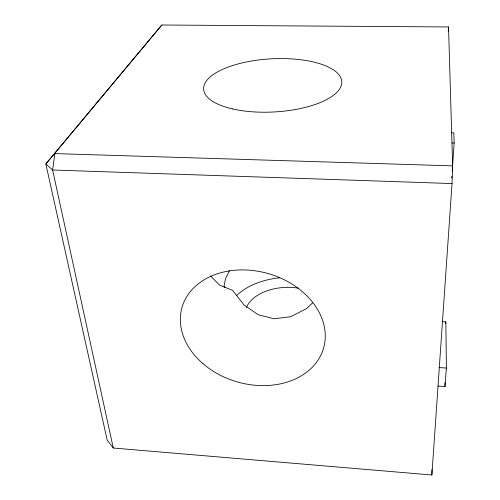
<?xml version="1.0" encoding="UTF-8"?>
<svg xmlns="http://www.w3.org/2000/svg" width="500" height="500" viewBox="0 0 500 500"><rect width="100%" height="100%" fill="white"/><g stroke="black" fill="none" stroke-linecap="round" stroke-linejoin="round"><path stroke-width="0.75" d="M431.875 475L452.025 183.55L452.638 165.869L448.525 26.956L161.819 25L45.844 163.962L107.181 440.069L113.294 448.025L431.875 475L431.925 469.562M448.244 31.612L448.525 26.956M451.763 177.938L451.869 176.388M452.238 170.956L454.156 143.025L453.806 132.85L451.488 132.794M445.737 323.419L445.85 321.863L441.956 321.631M438.05 386.056L444.994 386.538L446.381 368.05L445.85 321.863M229.494 270.5L225.525 278.719L224.081 286.175L224.862 287.519M161.819 25L45.844 163.962L52.613 170L113.294 448.025M312.731 302.694L306.544 308.619L290.7 316.688L274.219 318.781L258.312 314.788L244.112 305.056L232.6 290.363L219.606 285.15L210.556 275.95M451.931 142.969L454.156 143.025M452.638 165.869L54.894 153.594L52.613 170L452.025 183.55M439 367.562L446.381 368.05M444.956 382.638L444.994 386.538M246.388 307.538A40.544 24.85 -3.3 0 1 298.356 288.169M236.4 295.806A58.506 35.894 -3.3 0 1 279.55 277.831M202.519 363.263A73.656 56.337 16.1 0 0 323.125 349.6A73.656 56.337 16.1 0 0 232.719 270.456A73.656 56.337 16.1 0 0 202.519 363.263M232.587 108.938A69.2 26.606 -3.1 0 0 341.519 84.712A69.2 26.606 -3.1 0 0 244.081 62.469A69.2 26.606 -3.1 0 0 232.587 108.938"/></g></svg>
